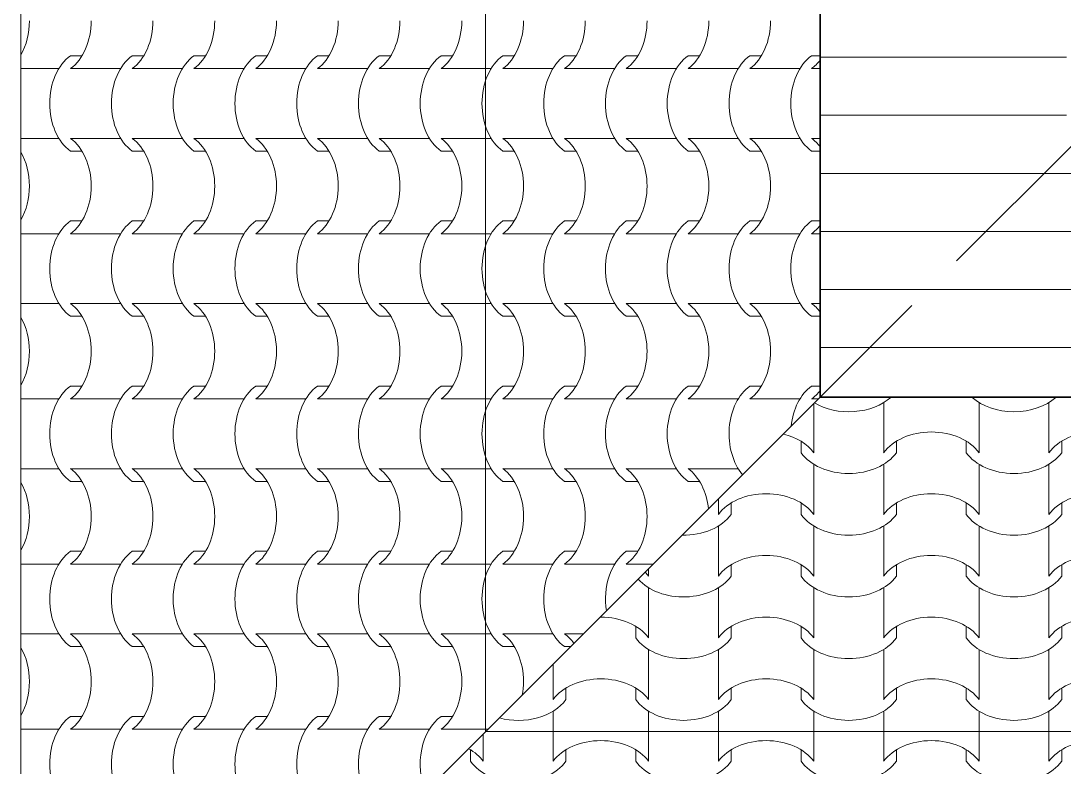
# Model space of a CAD drawing. Header units: millimetres. Extents: x -6000 to 12300, y -11438 to 14364.
# Drawn here: x 1200 to 2996, y -3823 to -2537 of the extents above; entities that cross this region are included whole.
import ezdxf

# ---------------------------------------------------------------- set-up
doc = ezdxf.new("R2010")
doc.units = ezdxf.units.MM
doc.header["$MEASUREMENT"] = 0
doc.linetypes.add('Hidden Line', pattern=[391.222223, 282.222223, -109])
doc.layers.add('Shell - Roof', color=7, linetype='Continuous')
doc.layers.add('Structural - Bearing', color=7, linetype='Continuous')
for name, color, linetype, lineweight, true_color in [('Shell - Roof_Pen_No__172', 7, 'Continuous', 13, 0xbf8080), ('Shell - Roof_Pen_No__92', 7, 'Continuous', 13, 0xbf8080), ('Structural - Bearing_Pen_No__89', 7, 'Continuous', 20, 0x71cebe)]:
    doc.layers.add(name, color=color, linetype=linetype, lineweight=lineweight, true_color=true_color)
doc.layers.add('Shell - Roof_Pen_No__32', color=15, linetype='Continuous', lineweight=35)

# ---------------------------------------------------------------- blocks, each defined once
blk = doc.blocks.new('Slab_1_5', base_point=(5100, -111.4))
at = {"layer": 'Structural - Bearing_Pen_No__89', "linetype": 'Continuous', "flags": 128}
blk.add_lwpolyline([(5100, -111.4), (5100, 3238.6), (11500, 3238.6), (11500, -3761.4), (2000, -3761.4), (2000, -111.4)], close=True, dxfattribs=at)
blk = doc.blocks.new('*X3')
at = {"layer": 'Shell - Roof_Pen_No__92', "linetype": 'Continuous'}
for p, q in [((2564.9, -3196.5), (2564.9, -3237.9)), ((2685.2, -3194.8), (2685.2, -3237.9)), ((2849.4, -3194.8), (2849.4, -3237.9)), ((2969.6, -3194.8), (2969.6, -3237.9)), ((2564.9, -3237.9), (2564.9, -3281)), ((2685.2, -3237.9), (2685.2, -3281)), ((2849.4, -3237.9), (2849.4, -3281)), ((2969.6, -3237.9), (2969.6, -3281)), ((2542.9, -3261.2), (2542.9, -3281)), ((2707.2, -3261.2), (2707.2, -3281)), ((2827.4, -3261.2), (2827.4, -3281)), ((2991.6, -3261.2), (2991.6, -3281)), ((2564.9, -3301.1), (2564.9, -3344.2)), ((2685.2, -3301.1), (2685.2, -3344.2)), ((2849.4, -3301.1), (2849.4, -3344.2)), ((2969.6, -3301.1), (2969.6, -3344.2)), ((2564.9, -3344.2), (2564.9, -3387.3)), ((2685.2, -3344.2), (2685.2, -3387.3)), ((2849.4, -3344.2), (2849.4, -3387.3)), ((2969.6, -3344.2), (2969.6, -3387.3)), ((2400.7, -3360.7), (2400.7, -3387.3)), ((2422.7, -3367.5), (2422.7, -3387.3)), ((2542.9, -3367.5), (2542.9, -3387.3)), ((2707.2, -3367.5), (2707.2, -3387.3)), ((2827.4, -3367.5), (2827.4, -3387.3)), ((2991.6, -3367.5), (2991.6, -3387.3)), ((2400.7, -3407.4), (2400.7, -3450.5)), ((2564.9, -3407.4), (2564.9, -3450.5)), ((2685.2, -3407.4), (2685.2, -3450.5)), ((2849.4, -3407.4), (2849.4, -3450.5)), ((2969.6, -3407.4), (2969.6, -3450.5)), ((2400.7, -3450.5), (2400.7, -3493.6)), ((2564.9, -3450.5), (2564.9, -3493.6)), ((2685.2, -3450.5), (2685.2, -3493.6)), ((2849.4, -3450.5), (2849.4, -3493.6)), ((2969.6, -3450.5), (2969.6, -3493.6)), ((2280.4, -3480.9), (2280.4, -3493.6)), ((2422.7, -3473.8), (2422.7, -3493.6)), ((2542.9, -3473.8), (2542.9, -3493.6)), ((2707.2, -3473.8), (2707.2, -3493.6)), ((2827.4, -3473.8), (2827.4, -3493.6)), ((2991.6, -3473.8), (2991.6, -3493.6)), ((2280.4, -3513.7), (2280.4, -3556.8)), ((2400.7, -3513.7), (2400.7, -3556.8)), ((2564.9, -3513.7), (2564.9, -3556.8)), ((2685.2, -3513.7), (2685.2, -3556.8)), ((2849.4, -3513.7), (2849.4, -3556.8)), ((2969.6, -3513.7), (2969.6, -3556.8)), ((2280.4, -3556.8), (2280.4, -3599.9)), ((2400.7, -3556.8), (2400.7, -3599.9)), ((2564.9, -3556.8), (2564.9, -3599.9)), ((2685.2, -3556.8), (2685.2, -3599.9)), ((2849.4, -3556.8), (2849.4, -3599.9)), ((2969.6, -3556.8), (2969.6, -3599.9)), ((2258.4, -3580.1), (2258.4, -3599.9)), ((2422.7, -3580.1), (2422.7, -3599.9)), ((2542.9, -3580.1), (2542.9, -3599.9)), ((2707.2, -3580.1), (2707.2, -3599.9)), ((2827.4, -3580.1), (2827.4, -3599.9)), ((2991.6, -3580.1), (2991.6, -3599.9)), ((2280.4, -3620), (2280.4, -3663.1)), ((2400.7, -3620), (2400.7, -3663.1)), ((2564.9, -3620), (2564.9, -3663.1)), ((2685.2, -3620), (2685.2, -3663.1)), ((2849.4, -3620), (2849.4, -3663.1)), ((2969.6, -3620), (2969.6, -3663.1)), ((2116.2, -3645.2), (2116.2, -3663.1)), ((2116.2, -3663.1), (2116.2, -3706.2)), ((2280.4, -3663.1), (2280.4, -3706.2)), ((2400.7, -3663.1), (2400.7, -3706.2)), ((2564.9, -3663.1), (2564.9, -3706.2)), ((2685.2, -3663.1), (2685.2, -3706.2)), ((2849.4, -3663.1), (2849.4, -3706.2)), ((2969.6, -3663.1), (2969.6, -3706.2)), ((2138.2, -3686.4), (2138.2, -3706.2)), ((2258.4, -3686.4), (2258.4, -3706.2)), ((2422.7, -3686.4), (2422.7, -3706.2)), ((2542.9, -3686.4), (2542.9, -3706.2)), ((2707.2, -3686.4), (2707.2, -3706.2)), ((2827.4, -3686.4), (2827.4, -3706.2)), ((2991.6, -3686.4), (2991.6, -3706.2)), ((2116.2, -3726.3), (2116.2, -3769.4)), ((2280.4, -3726.3), (2280.4, -3769.4)), ((2400.7, -3726.3), (2400.7, -3769.4)), ((2564.9, -3726.3), (2564.9, -3769.4)), ((2685.2, -3726.3), (2685.2, -3769.4)), ((2849.4, -3726.3), (2849.4, -3769.4)), ((2969.6, -3726.3), (2969.6, -3769.4)), ((1996, -3765.4), (1996, -3769.4)), ((1996, -3769.4), (1996, -3812.5)), ((2116.2, -3769.4), (2116.2, -3812.5)), ((2280.4, -3769.4), (2280.4, -3812.5)), ((2400.7, -3769.4), (2400.7, -3812.5)), ((2564.9, -3769.4), (2564.9, -3812.5)), ((2685.2, -3769.4), (2685.2, -3812.5)), ((2849.4, -3769.4), (2849.4, -3812.5)), ((2969.6, -3769.4), (2969.6, -3812.5)), ((1974, -3792.7), (1974, -3812.5)), ((2138.2, -3792.7), (2138.2, -3812.5)), ((2258.4, -3792.7), (2258.4, -3812.5)), ((2422.7, -3792.7), (2422.7, -3812.5)), ((2542.9, -3792.7), (2542.9, -3812.5)), ((2707.2, -3792.7), (2707.2, -3812.5)), ((2827.4, -3792.7), (2827.4, -3812.5)), ((2991.6, -3792.7), (2991.6, -3812.5))]:
    blk.add_line(p, q, dxfattribs=at)
for centre, major_axis, start_param, end_param in [((2625, -3145.5), (91.9, 0), 4.015642, 5.617129), ((2909.5, -3145.5), (91.9, 0), 3.807649, 5.617129), ((2482.5, -3310.7), (92.5, 0), 0.471039, 1.240048), ((2767.6, -3310.7), (92.5, 0), 1.573772, 2.670554), ((2767, -3310.7), (92.5, 0), 0.471039, 1.56782), ((3052, -3310.7), (92.5, 0), 1.573772, 2.670554), ((2625, -3251.8), (91.9, 0), 3.607672, 5.817106), ((2909.5, -3251.8), (91.9, 0), 3.607672, 5.817106), ((2483.1, -3417), (92.5, 0), 1.573772, 2.670554), ((2482.5, -3417), (92.5, 0), 0.471039, 1.56782), ((2767.6, -3417), (92.5, 0), 1.573772, 2.670554), ((2767, -3417), (92.5, 0), 0.471039, 1.56782), ((3052, -3417), (92.5, 0), 1.573772, 2.670554), ((2340.6, -3358.1), (91.9, 0), 4.68791, 5.817106), ((2625, -3358.1), (91.9, 0), 3.607672, 5.817106), ((2909.5, -3358.1), (91.9, 0), 3.607672, 5.817106), ((2483.1, -3523.3), (92.5, 0), 1.573772, 2.670554), ((2482.5, -3523.3), (92.5, 0), 0.471039, 1.56782), ((2767.6, -3523.3), (92.5, 0), 1.573772, 2.670554), ((2767, -3523.3), (92.5, 0), 0.471039, 1.56782), ((3052, -3523.3), (92.5, 0), 1.573772, 2.670554), ((2340.6, -3464.4), (91.9, 0), 3.699542, 5.817106), ((2198, -3523.3), (92.5, 0), 0.471039, 0.593747), ((2625, -3464.4), (91.9, 0), 3.607672, 5.817106), ((2909.5, -3464.4), (91.9, 0), 3.607672, 5.817106), ((2198.6, -3629.6), (92.5, 0), 1.573772, 1.586114), ((2198, -3629.6), (92.5, 0), 0.471039, 1.56782), ((2483.1, -3629.6), (92.5, 0), 1.573772, 2.670554), ((2482.5, -3629.6), (92.5, 0), 0.471039, 1.56782), ((2767.6, -3629.6), (92.5, 0), 1.573772, 2.670554), ((2767, -3629.6), (92.5, 0), 0.471039, 1.56782), ((3052, -3629.6), (92.5, 0), 1.573772, 2.670554), ((2340.6, -3570.7), (91.9, 0), 3.607672, 5.817106), ((2625, -3570.7), (91.9, 0), 3.607672, 5.817106), ((2909.5, -3570.7), (91.9, 0), 3.607672, 5.817106), ((2198.6, -3735.9), (92.5, 0), 1.573772, 2.670554), ((2198, -3735.9), (92.5, 0), 0.471039, 1.56782), ((2483.1, -3735.9), (92.5, 0), 1.573772, 2.670554), ((2482.5, -3735.9), (92.5, 0), 0.471039, 1.56782), ((2767.6, -3735.9), (92.5, 0), 1.573772, 2.670554), ((2767, -3735.9), (92.5, 0), 0.471039, 1.56782), ((3052, -3735.9), (92.5, 0), 1.573772, 2.670554), ((2056.1, -3677), (91.9, 0), 4.351013, 5.817106), ((2340.6, -3677), (91.9, 0), 3.607672, 5.817106), ((2625, -3677), (91.9, 0), 3.607672, 5.817106), ((2909.5, -3677), (91.9, 0), 3.607672, 5.817106), ((2198.6, -3842.2), (92.5, 0), 1.573772, 2.670554), ((2198, -3842.2), (92.5, 0), 0.471039, 1.56782), ((2483.1, -3842.2), (92.5, 0), 1.573772, 2.670554), ((2482.5, -3842.2), (92.5, 0), 0.471039, 1.56782), ((2767.6, -3842.2), (92.5, 0), 1.573772, 2.670554), ((2767, -3842.2), (92.5, 0), 0.471039, 1.56782), ((3052, -3842.2), (92.5, 0), 1.573772, 2.670554), ((1913.6, -3842.2), (92.5, 0), 0.471039, 0.905583), ((2056.1, -3783.3), (91.9, 0), 3.607672, 5.817106), ((2340.6, -3783.3), (91.9, 0), 3.607672, 5.817106), ((2625, -3783.3), (91.9, 0), 3.607672, 5.817106), ((2909.5, -3783.3), (91.9, 0), 3.607672, 5.817106)]:
    blk.add_ellipse(centre, major_axis=major_axis, ratio=0.707107, start_param=start_param, end_param=end_param, dxfattribs=at)
blk = doc.blocks.new('*X4')
at = {"layer": 'Shell - Roof_Pen_No__92', "linetype": 'Continuous'}
for p, q in [((1305.2, -2597.3), (1285.4, -2597.3)), ((1411.5, -2597.3), (1391.7, -2597.3)), ((1517.8, -2597.3), (1498, -2597.3)), ((1624.1, -2597.3), (1604.3, -2597.3)), ((1730.4, -2597.3), (1710.6, -2597.3)), ((1836.7, -2597.3), (1816.9, -2597.3)), ((1943, -2597.3), (1923.2, -2597.3)), ((2049.3, -2597.3), (2029.5, -2597.3)), ((2155.7, -2597.3), (2135.8, -2597.3)), ((2262, -2597.3), (2242.1, -2597.3)), ((2368.3, -2597.3), (2348.4, -2597.3)), ((2474.6, -2597.3), (2454.7, -2597.3)), ((2575.7, -2597.3), (2561, -2597.3)), ((1222.2, -2619.3), (1200, -2619.3)), ((1265.3, -2619.3), (1222.2, -2619.3)), ((1328.5, -2619.3), (1285.4, -2619.3)), ((1371.6, -2619.3), (1328.5, -2619.3)), ((1434.8, -2619.3), (1391.7, -2619.3)), ((1477.9, -2619.3), (1434.8, -2619.3)), ((1541.1, -2619.3), (1498, -2619.3)), ((1584.2, -2619.3), (1541.1, -2619.3)), ((1647.4, -2619.3), (1604.3, -2619.3)), ((1690.5, -2619.3), (1647.4, -2619.3)), ((1753.7, -2619.3), (1710.6, -2619.3)), ((1796.8, -2619.3), (1753.7, -2619.3)), ((1860, -2619.3), (1816.9, -2619.3)), ((1903.1, -2619.3), (1860, -2619.3)), ((1966.3, -2619.3), (1923.2, -2619.3)), ((2009.4, -2619.3), (1966.3, -2619.3)), ((2072.6, -2619.3), (2029.5, -2619.3)), ((2115.8, -2619.3), (2072.6, -2619.3)), ((2178.9, -2619.3), (2135.8, -2619.3)), ((2222.1, -2619.3), (2178.9, -2619.3)), ((2285.2, -2619.3), (2242.1, -2619.3)), ((2328.4, -2619.3), (2285.2, -2619.3)), ((2391.5, -2619.3), (2348.4, -2619.3)), ((2434.7, -2619.3), (2391.5, -2619.3)), ((2497.9, -2619.3), (2454.7, -2619.3)), ((2541, -2619.3), (2497.9, -2619.3)), ((2575.7, -2619.3), (2561, -2619.3)), ((1222.2, -2739.6), (1200, -2739.6)), ((1265.3, -2739.6), (1222.2, -2739.6)), ((1328.5, -2739.6), (1285.4, -2739.6)), ((1371.6, -2739.6), (1328.5, -2739.6)), ((1434.8, -2739.6), (1391.7, -2739.6)), ((1477.9, -2739.6), (1434.8, -2739.6)), ((1541.1, -2739.6), (1498, -2739.6)), ((1584.2, -2739.6), (1541.1, -2739.6)), ((1647.4, -2739.6), (1604.3, -2739.6)), ((1690.5, -2739.6), (1647.4, -2739.6)), ((1753.7, -2739.6), (1710.6, -2739.6)), ((1796.8, -2739.6), (1753.7, -2739.6)), ((1860, -2739.6), (1816.9, -2739.6)), ((1903.1, -2739.6), (1860, -2739.6)), ((1966.3, -2739.6), (1923.2, -2739.6)), ((2009.4, -2739.6), (1966.3, -2739.6)), ((2072.6, -2739.6), (2029.5, -2739.6)), ((2115.8, -2739.6), (2072.6, -2739.6)), ((2178.9, -2739.6), (2135.8, -2739.6)), ((2222.1, -2739.6), (2178.9, -2739.6)), ((2285.2, -2739.6), (2242.1, -2739.6)), ((2328.4, -2739.6), (2285.2, -2739.6)), ((2391.5, -2739.6), (2348.4, -2739.6)), ((2434.7, -2739.6), (2391.5, -2739.6)), ((2497.9, -2739.6), (2454.7, -2739.6)), ((2541, -2739.6), (2497.9, -2739.6)), ((2575.7, -2739.6), (2561, -2739.6)), ((1305.2, -2761.6), (1285.4, -2761.6)), ((1411.5, -2761.6), (1391.7, -2761.6)), ((1517.8, -2761.6), (1498, -2761.6)), ((1624.1, -2761.6), (1604.3, -2761.6)), ((1730.4, -2761.6), (1710.6, -2761.6)), ((1836.7, -2761.6), (1816.9, -2761.6)), ((1943, -2761.6), (1923.2, -2761.6)), ((2049.3, -2761.6), (2029.5, -2761.6)), ((2155.7, -2761.6), (2135.8, -2761.6)), ((2262, -2761.6), (2242.1, -2761.6)), ((2368.3, -2761.6), (2348.4, -2761.6)), ((2474.6, -2761.6), (2454.7, -2761.6)), ((2575.7, -2761.6), (2561, -2761.6)), ((1305.2, -2881.8), (1285.4, -2881.8)), ((1411.5, -2881.8), (1391.7, -2881.8)), ((1517.8, -2881.8), (1498, -2881.8)), ((1624.1, -2881.8), (1604.3, -2881.8)), ((1730.4, -2881.8), (1710.6, -2881.8)), ((1836.7, -2881.8), (1816.9, -2881.8)), ((1943, -2881.8), (1923.2, -2881.8)), ((2049.3, -2881.8), (2029.5, -2881.8)), ((2155.7, -2881.8), (2135.8, -2881.8)), ((2262, -2881.8), (2242.1, -2881.8)), ((2368.3, -2881.8), (2348.4, -2881.8)), ((2474.6, -2881.8), (2454.7, -2881.8)), ((2575.7, -2881.8), (2561, -2881.8)), ((1222.2, -2903.8), (1200, -2903.8)), ((1265.3, -2903.8), (1222.2, -2903.8)), ((1328.5, -2903.8), (1285.4, -2903.8)), ((1371.6, -2903.8), (1328.5, -2903.8)), ((1434.8, -2903.8), (1391.7, -2903.8)), ((1477.9, -2903.8), (1434.8, -2903.8)), ((1541.1, -2903.8), (1498, -2903.8)), ((1584.2, -2903.8), (1541.1, -2903.8)), ((1647.4, -2903.8), (1604.3, -2903.8)), ((1690.5, -2903.8), (1647.4, -2903.8)), ((1753.7, -2903.8), (1710.6, -2903.8)), ((1796.8, -2903.8), (1753.7, -2903.8)), ((1860, -2903.8), (1816.9, -2903.8)), ((1903.1, -2903.8), (1860, -2903.8)), ((1966.3, -2903.8), (1923.2, -2903.8)), ((2009.4, -2903.8), (1966.3, -2903.8)), ((2072.6, -2903.8), (2029.5, -2903.8)), ((2115.8, -2903.8), (2072.6, -2903.8)), ((2178.9, -2903.8), (2135.8, -2903.8)), ((2222.1, -2903.8), (2178.9, -2903.8)), ((2285.2, -2903.8), (2242.1, -2903.8)), ((2328.4, -2903.8), (2285.2, -2903.8)), ((2391.5, -2903.8), (2348.4, -2903.8)), ((2434.7, -2903.8), (2391.5, -2903.8)), ((2497.9, -2903.8), (2454.7, -2903.8)), ((2541, -2903.8), (2497.9, -2903.8)), ((2575.7, -2903.8), (2561, -2903.8)), ((1222.2, -3024.1), (1200, -3024.1)), ((1265.3, -3024.1), (1222.2, -3024.1)), ((1328.5, -3024.1), (1285.4, -3024.1)), ((1371.6, -3024.1), (1328.5, -3024.1)), ((1434.8, -3024.1), (1391.7, -3024.1)), ((1477.9, -3024.1), (1434.8, -3024.1)), ((1541.1, -3024.1), (1498, -3024.1)), ((1584.2, -3024.1), (1541.1, -3024.1)), ((1647.4, -3024.1), (1604.3, -3024.1)), ((1690.5, -3024.1), (1647.4, -3024.1)), ((1753.7, -3024.1), (1710.6, -3024.1)), ((1796.8, -3024.1), (1753.7, -3024.1)), ((1860, -3024.1), (1816.9, -3024.1)), ((1903.1, -3024.1), (1860, -3024.1)), ((1966.3, -3024.1), (1923.2, -3024.1)), ((2009.4, -3024.1), (1966.3, -3024.1)), ((2072.6, -3024.1), (2029.5, -3024.1)), ((2115.8, -3024.1), (2072.6, -3024.1)), ((2178.9, -3024.1), (2135.8, -3024.1)), ((2222.1, -3024.1), (2178.9, -3024.1)), ((2285.2, -3024.1), (2242.1, -3024.1)), ((2328.4, -3024.1), (2285.2, -3024.1)), ((2391.5, -3024.1), (2348.4, -3024.1)), ((2434.7, -3024.1), (2391.5, -3024.1)), ((2497.9, -3024.1), (2454.7, -3024.1)), ((2541, -3024.1), (2497.9, -3024.1)), ((2575.7, -3024.1), (2561, -3024.1)), ((1305.2, -3046.1), (1285.4, -3046.1)), ((1411.5, -3046.1), (1391.7, -3046.1)), ((1517.8, -3046.1), (1498, -3046.1)), ((1624.1, -3046.1), (1604.3, -3046.1)), ((1730.4, -3046.1), (1710.6, -3046.1)), ((1836.7, -3046.1), (1816.9, -3046.1)), ((1943, -3046.1), (1923.2, -3046.1)), ((2049.3, -3046.1), (2029.5, -3046.1)), ((2155.7, -3046.1), (2135.8, -3046.1)), ((2262, -3046.1), (2242.1, -3046.1)), ((2368.3, -3046.1), (2348.4, -3046.1)), ((2474.6, -3046.1), (2454.7, -3046.1)), ((2575.7, -3046.1), (2561, -3046.1)), ((1305.2, -3166.3), (1285.4, -3166.3)), ((1411.5, -3166.3), (1391.7, -3166.3)), ((1517.8, -3166.3), (1498, -3166.3)), ((1624.1, -3166.3), (1604.3, -3166.3)), ((1730.4, -3166.3), (1710.6, -3166.3)), ((1836.7, -3166.3), (1816.9, -3166.3)), ((1943, -3166.3), (1923.2, -3166.3)), ((2049.3, -3166.3), (2029.5, -3166.3)), ((2155.7, -3166.3), (2135.8, -3166.3)), ((2262, -3166.3), (2242.1, -3166.3)), ((2368.3, -3166.3), (2348.4, -3166.3)), ((2474.6, -3166.3), (2454.7, -3166.3)), ((2575.7, -3166.3), (2561, -3166.3)), ((1222.2, -3188.3), (1200, -3188.3)), ((1265.3, -3188.3), (1222.2, -3188.3)), ((1328.5, -3188.3), (1285.4, -3188.3)), ((1371.6, -3188.3), (1328.5, -3188.3)), ((1434.8, -3188.3), (1391.7, -3188.3)), ((1477.9, -3188.3), (1434.8, -3188.3)), ((1541.1, -3188.3), (1498, -3188.3)), ((1584.2, -3188.3), (1541.1, -3188.3)), ((1647.4, -3188.3), (1604.3, -3188.3)), ((1690.5, -3188.3), (1647.4, -3188.3)), ((1753.7, -3188.3), (1710.6, -3188.3)), ((1796.8, -3188.3), (1753.7, -3188.3)), ((1860, -3188.3), (1816.9, -3188.3)), ((1903.1, -3188.3), (1860, -3188.3)), ((1966.3, -3188.3), (1923.2, -3188.3)), ((2009.4, -3188.3), (1966.3, -3188.3)), ((2072.6, -3188.3), (2029.5, -3188.3)), ((2115.8, -3188.3), (2072.6, -3188.3)), ((2178.9, -3188.3), (2135.8, -3188.3)), ((2222.1, -3188.3), (2178.9, -3188.3)), ((2285.2, -3188.3), (2242.1, -3188.3)), ((2328.4, -3188.3), (2285.2, -3188.3)), ((2391.5, -3188.3), (2348.4, -3188.3)), ((2434.7, -3188.3), (2391.5, -3188.3)), ((2497.9, -3188.3), (2454.7, -3188.3)), ((2541, -3188.3), (2497.9, -3188.3)), ((2573.1, -3188.3), (2561, -3188.3)), ((1222.2, -3308.5), (1200, -3308.5)), ((1265.3, -3308.5), (1222.2, -3308.5)), ((1328.5, -3308.5), (1285.4, -3308.5)), ((1371.6, -3308.5), (1328.5, -3308.5)), ((1434.8, -3308.5), (1391.7, -3308.5)), ((1477.9, -3308.5), (1434.8, -3308.5)), ((1541.1, -3308.5), (1498, -3308.5)), ((1584.2, -3308.5), (1541.1, -3308.5)), ((1647.4, -3308.5), (1604.3, -3308.5)), ((1690.5, -3308.5), (1647.4, -3308.5)), ((1753.7, -3308.5), (1710.6, -3308.5)), ((1796.8, -3308.5), (1753.7, -3308.5)), ((1860, -3308.5), (1816.9, -3308.5)), ((1903.1, -3308.5), (1860, -3308.5)), ((1966.3, -3308.5), (1923.2, -3308.5)), ((2009.4, -3308.5), (1966.3, -3308.5)), ((2072.6, -3308.5), (2029.5, -3308.5)), ((2115.8, -3308.5), (2072.6, -3308.5)), ((2178.9, -3308.5), (2135.8, -3308.5)), ((2222.1, -3308.5), (2178.9, -3308.5)), ((2285.2, -3308.5), (2242.1, -3308.5)), ((2328.4, -3308.5), (2285.2, -3308.5)), ((2391.5, -3308.5), (2348.4, -3308.5)), ((2434.7, -3308.5), (2391.5, -3308.5)), ((1305.2, -3330.5), (1285.4, -3330.5)), ((1411.5, -3330.5), (1391.7, -3330.5)), ((1517.8, -3330.5), (1498, -3330.5)), ((1624.1, -3330.5), (1604.3, -3330.5)), ((1730.4, -3330.5), (1710.6, -3330.5)), ((1836.7, -3330.5), (1816.9, -3330.5)), ((1943, -3330.5), (1923.2, -3330.5)), ((2049.3, -3330.5), (2029.5, -3330.5)), ((2155.7, -3330.5), (2135.8, -3330.5)), ((2262, -3330.5), (2242.1, -3330.5)), ((2368.3, -3330.5), (2348.4, -3330.5)), ((1305.2, -3450.8), (1285.4, -3450.8)), ((1411.5, -3450.8), (1391.7, -3450.8)), ((1517.8, -3450.8), (1498, -3450.8)), ((1624.1, -3450.8), (1604.3, -3450.8)), ((1730.4, -3450.8), (1710.6, -3450.8)), ((1836.7, -3450.8), (1816.9, -3450.8)), ((1943, -3450.8), (1923.2, -3450.8)), ((2049.3, -3450.8), (2029.5, -3450.8)), ((2155.7, -3450.8), (2135.8, -3450.8)), ((2262, -3450.8), (2242.1, -3450.8)), ((1222.2, -3472.8), (1200, -3472.8)), ((1265.3, -3472.8), (1222.2, -3472.8)), ((1328.5, -3472.8), (1285.4, -3472.8)), ((1371.6, -3472.8), (1328.5, -3472.8)), ((1434.8, -3472.8), (1391.7, -3472.8)), ((1477.9, -3472.8), (1434.8, -3472.8)), ((1541.1, -3472.8), (1498, -3472.8)), ((1584.2, -3472.8), (1541.1, -3472.8)), ((1647.4, -3472.8), (1604.3, -3472.8)), ((1690.5, -3472.8), (1647.4, -3472.8)), ((1753.7, -3472.8), (1710.6, -3472.8)), ((1796.8, -3472.8), (1753.7, -3472.8)), ((1860, -3472.8), (1816.9, -3472.8)), ((1903.1, -3472.8), (1860, -3472.8)), ((1966.3, -3472.8), (1923.2, -3472.8)), ((2009.4, -3472.8), (1966.3, -3472.8)), ((2072.6, -3472.8), (2029.5, -3472.8)), ((2115.8, -3472.8), (2072.6, -3472.8)), ((2178.9, -3472.8), (2135.8, -3472.8)), ((2222.1, -3472.8), (2178.9, -3472.8)), ((2285.2, -3472.8), (2242.1, -3472.8)), ((2288.6, -3472.8), (2285.2, -3472.8)), ((1222.2, -3593), (1200, -3593)), ((1265.3, -3593), (1222.2, -3593)), ((1328.5, -3593), (1285.4, -3593)), ((1371.6, -3593), (1328.5, -3593)), ((1434.8, -3593), (1391.7, -3593)), ((1477.9, -3593), (1434.8, -3593)), ((1541.1, -3593), (1498, -3593)), ((1584.2, -3593), (1541.1, -3593)), ((1647.4, -3593), (1604.3, -3593)), ((1690.5, -3593), (1647.4, -3593)), ((1753.7, -3593), (1710.6, -3593)), ((1796.8, -3593), (1753.7, -3593)), ((1860, -3593), (1816.9, -3593)), ((1903.1, -3593), (1860, -3593)), ((1966.3, -3593), (1923.2, -3593)), ((2009.4, -3593), (1966.3, -3593)), ((2072.6, -3593), (2029.5, -3593)), ((2115.8, -3593), (2072.6, -3593)), ((2168.4, -3593), (2135.8, -3593)), ((1305.2, -3615), (1285.4, -3615)), ((1411.5, -3615), (1391.7, -3615)), ((1517.8, -3615), (1498, -3615)), ((1624.1, -3615), (1604.3, -3615)), ((1730.4, -3615), (1710.6, -3615)), ((1836.7, -3615), (1816.9, -3615)), ((1943, -3615), (1923.2, -3615)), ((2049.3, -3615), (2029.5, -3615)), ((2146.4, -3615), (2135.8, -3615)), ((1305.2, -3735.3), (1285.4, -3735.3)), ((1411.5, -3735.3), (1391.7, -3735.3)), ((1517.8, -3735.3), (1498, -3735.3)), ((1624.1, -3735.3), (1604.3, -3735.3)), ((1730.4, -3735.3), (1710.6, -3735.3)), ((1836.7, -3735.3), (1816.9, -3735.3)), ((1943, -3735.3), (1923.2, -3735.3)), ((1222.2, -3757.3), (1200, -3757.3)), ((1265.3, -3757.3), (1222.2, -3757.3)), ((1328.5, -3757.3), (1285.4, -3757.3)), ((1371.6, -3757.3), (1328.5, -3757.3)), ((1434.8, -3757.3), (1391.7, -3757.3)), ((1477.9, -3757.3), (1434.8, -3757.3)), ((1541.1, -3757.3), (1498, -3757.3)), ((1584.2, -3757.3), (1541.1, -3757.3)), ((1647.4, -3757.3), (1604.3, -3757.3)), ((1690.5, -3757.3), (1647.4, -3757.3)), ((1753.7, -3757.3), (1710.6, -3757.3)), ((1796.8, -3757.3), (1753.7, -3757.3)), ((1860, -3757.3), (1816.9, -3757.3)), ((1903.1, -3757.3), (1860, -3757.3)), ((1966.3, -3757.3), (1923.2, -3757.3)), ((2004.1, -3757.3), (1966.3, -3757.3))]:
    blk.add_line(p, q, dxfattribs=at)
for centre, major_axis, start_param, end_param in [((1149.4, -2536.9), (0, 92.5), 4.025941, 4.709413), ((1255.7, -2536.9), (0, 92.5), 3.612631, 4.709413), ((1362, -2536.9), (0, 92.5), 3.612631, 4.709413), ((1468.3, -2536.9), (0, 92.5), 3.612631, 4.709413), ((1574.6, -2536.9), (0, 92.5), 3.612631, 4.709413), ((1680.9, -2536.9), (0, 92.5), 3.612631, 4.709413), ((1787.2, -2536.9), (0, 92.5), 3.612631, 4.709413), ((1893.6, -2536.9), (0, 92.5), 3.612631, 4.709413), ((1999.9, -2536.9), (0, 92.5), 3.612631, 4.709413), ((2106.2, -2536.9), (0, 92.5), 3.612631, 4.709413), ((2212.5, -2536.9), (0, 92.5), 3.612631, 4.709413), ((2318.8, -2536.9), (0, 92.5), 3.612631, 4.709413), ((2425.1, -2536.9), (0, 92.5), 3.612631, 4.709413), ((1314.6, -2679.5), (0, 91.9), 0.466079, 2.675513), ((1420.9, -2679.5), (0, 91.9), 0.466079, 2.675513), ((1527.2, -2679.5), (0, 91.9), 0.466079, 2.675513), ((1633.5, -2679.5), (0, 91.9), 0.466079, 2.675513), ((1739.8, -2679.5), (0, 91.9), 0.466079, 2.675513), ((1846.1, -2679.5), (0, 91.9), 0.466079, 2.675513), ((1952.4, -2679.5), (0, 91.9), 0.466079, 2.675513), ((2058.7, -2679.5), (0, 91.9), 0.466079, 2.675513), ((2165, -2679.5), (0, 91.9), 0.466079, 2.675513), ((2271.3, -2679.5), (0, 91.9), 0.466079, 2.675513), ((2377.6, -2679.5), (0, 91.9), 0.466079, 2.675513), ((2484, -2679.5), (0, 91.9), 0.466079, 2.675513), ((2590.3, -2679.5), (0, 91.9), 0.466079, 2.675513), ((2531.4, -2536.9), (0, 92.5), 3.612631, 3.887308), ((1255.7, -2822), (0, 92.5), 4.715365, 5.812147), ((1362, -2822), (0, 92.5), 4.715365, 5.812147), ((1468.3, -2822), (0, 92.5), 4.715365, 5.812147), ((1574.6, -2822), (0, 92.5), 4.715365, 5.812147), ((1680.9, -2822), (0, 92.5), 4.715365, 5.812147), ((1787.2, -2822), (0, 92.5), 4.715365, 5.812147), ((1893.6, -2822), (0, 92.5), 4.715365, 5.812147), ((1999.9, -2822), (0, 92.5), 4.715365, 5.812147), ((2106.2, -2822), (0, 92.5), 4.715365, 5.812147), ((2212.5, -2822), (0, 92.5), 4.715365, 5.812147), ((2318.8, -2822), (0, 92.5), 4.715365, 5.812147), ((2425.1, -2822), (0, 92.5), 4.715365, 5.812147), ((2531.4, -2822), (0, 92.5), 5.53747, 5.812147), ((1149.4, -2822), (0, 92.5), 4.715365, 5.398837), ((1149.4, -2821.4), (0, 92.5), 4.025941, 4.709413), ((1255.7, -2821.4), (0, 92.5), 3.612631, 4.709413), ((1362, -2821.4), (0, 92.5), 3.612631, 4.709413), ((1468.3, -2821.4), (0, 92.5), 3.612631, 4.709413), ((1574.6, -2821.4), (0, 92.5), 3.612631, 4.709413), ((1680.9, -2821.4), (0, 92.5), 3.612631, 4.709413), ((1787.2, -2821.4), (0, 92.5), 3.612631, 4.709413), ((1893.6, -2821.4), (0, 92.5), 3.612631, 4.709413), ((1999.9, -2821.4), (0, 92.5), 3.612631, 4.709413), ((2106.2, -2821.4), (0, 92.5), 3.612631, 4.709413), ((2212.5, -2821.4), (0, 92.5), 3.612631, 4.709413), ((2318.8, -2821.4), (0, 92.5), 3.612631, 4.709413), ((2425.1, -2821.4), (0, 92.5), 3.612631, 4.709413), ((1314.6, -2963.9), (0, 91.9), 0.466079, 2.675513), ((1420.9, -2963.9), (0, 91.9), 0.466079, 2.675513), ((1527.2, -2963.9), (0, 91.9), 0.466079, 2.675513), ((1633.5, -2963.9), (0, 91.9), 0.466079, 2.675513), ((1739.8, -2963.9), (0, 91.9), 0.466079, 2.675513), ((1846.1, -2963.9), (0, 91.9), 0.466079, 2.675513), ((1952.4, -2963.9), (0, 91.9), 0.466079, 2.675513), ((2058.7, -2963.9), (0, 91.9), 0.466079, 2.675513), ((2165, -2963.9), (0, 91.9), 0.466079, 2.675513), ((2271.3, -2963.9), (0, 91.9), 0.466079, 2.675513), ((2377.6, -2963.9), (0, 91.9), 0.466079, 2.675513), ((2484, -2963.9), (0, 91.9), 0.466079, 2.675513), ((2590.3, -2963.9), (0, 91.9), 0.466079, 2.675513), ((2531.4, -2821.4), (0, 92.5), 3.612631, 3.887308), ((1255.7, -3106.5), (0, 92.5), 4.715365, 5.812147), ((1362, -3106.5), (0, 92.5), 4.715365, 5.812147), ((1468.3, -3106.5), (0, 92.5), 4.715365, 5.812147), ((1574.6, -3106.5), (0, 92.5), 4.715365, 5.812147), ((1680.9, -3106.5), (0, 92.5), 4.715365, 5.812147), ((1787.2, -3106.5), (0, 92.5), 4.715365, 5.812147), ((1893.6, -3106.5), (0, 92.5), 4.715365, 5.812147), ((1999.9, -3106.5), (0, 92.5), 4.715365, 5.812147), ((2106.2, -3106.5), (0, 92.5), 4.715365, 5.812147), ((2212.5, -3106.5), (0, 92.5), 4.715365, 5.812147), ((2318.8, -3106.5), (0, 92.5), 4.715365, 5.812147), ((2425.1, -3106.5), (0, 92.5), 4.715365, 5.812147), ((2531.4, -3106.5), (0, 92.5), 5.53747, 5.812147), ((1149.4, -3106.5), (0, 92.5), 4.715365, 5.398837), ((1149.4, -3105.9), (0, 92.5), 4.025941, 4.709413), ((1255.7, -3105.9), (0, 92.5), 3.612631, 4.709413), ((1362, -3105.9), (0, 92.5), 3.612631, 4.709413), ((1468.3, -3105.9), (0, 92.5), 3.612631, 4.709413), ((1574.6, -3105.9), (0, 92.5), 3.612631, 4.709413), ((1680.9, -3105.9), (0, 92.5), 3.612631, 4.709413), ((1787.2, -3105.9), (0, 92.5), 3.612631, 4.709413), ((1893.6, -3105.9), (0, 92.5), 3.612631, 4.709413), ((1999.9, -3105.9), (0, 92.5), 3.612631, 4.709413), ((2106.2, -3105.9), (0, 92.5), 3.612631, 4.709413), ((2212.5, -3105.9), (0, 92.5), 3.612631, 4.709413), ((2318.8, -3105.9), (0, 92.5), 3.612631, 4.709413), ((2425.1, -3105.9), (0, 92.5), 3.612631, 4.709413), ((1314.6, -3248.4), (0, 91.9), 0.466079, 2.675513), ((1420.9, -3248.4), (0, 91.9), 0.466079, 2.675513), ((1527.2, -3248.4), (0, 91.9), 0.466079, 2.675513), ((1633.5, -3248.4), (0, 91.9), 0.466079, 2.675513), ((1739.8, -3248.4), (0, 91.9), 0.466079, 2.675513), ((1846.1, -3248.4), (0, 91.9), 0.466079, 2.675513), ((1952.4, -3248.4), (0, 91.9), 0.466079, 2.675513), ((2058.7, -3248.4), (0, 91.9), 0.466079, 2.675513), ((2165, -3248.4), (0, 91.9), 0.466079, 2.675513), ((2271.3, -3248.4), (0, 91.9), 0.466079, 2.675513), ((2377.6, -3248.4), (0, 91.9), 0.466079, 2.675513), ((2484, -3248.4), (0, 91.9), 0.466079, 2.446857), ((2590.3, -3248.4), (0, 91.9), 0.466079, 1.429553), ((2531.4, -3105.9), (0, 92.5), 3.612631, 3.887308), ((1255.7, -3390.9), (0, 92.5), 4.715365, 5.812147), ((1362, -3390.9), (0, 92.5), 4.715365, 5.812147), ((1468.3, -3390.9), (0, 92.5), 4.715365, 5.812147), ((1574.6, -3390.9), (0, 92.5), 4.715365, 5.812147), ((1680.9, -3390.9), (0, 92.5), 4.715365, 5.812147), ((1787.2, -3390.9), (0, 92.5), 4.715365, 5.812147), ((1893.6, -3390.9), (0, 92.5), 4.715365, 5.812147), ((1999.9, -3390.9), (0, 92.5), 4.715365, 5.812147), ((2106.2, -3390.9), (0, 92.5), 4.715365, 5.812147), ((2212.5, -3390.9), (0, 92.5), 4.715365, 5.812147), ((2318.8, -3390.9), (0, 92.5), 4.853998, 5.812147), ((1149.4, -3390.9), (0, 92.5), 4.715365, 5.398837), ((1149.4, -3390.4), (0, 92.5), 4.025941, 4.709413), ((1255.7, -3390.4), (0, 92.5), 3.612631, 4.709413), ((1362, -3390.4), (0, 92.5), 3.612631, 4.709413), ((1468.3, -3390.4), (0, 92.5), 3.612631, 4.709413), ((1574.6, -3390.4), (0, 92.5), 3.612631, 4.709413), ((1680.9, -3390.4), (0, 92.5), 3.612631, 4.709413), ((1787.2, -3390.4), (0, 92.5), 3.612631, 4.709413), ((1893.6, -3390.4), (0, 92.5), 3.612631, 4.709413), ((1999.9, -3390.4), (0, 92.5), 3.612631, 4.709413), ((2106.2, -3390.4), (0, 92.5), 3.612631, 4.709413), ((2212.5, -3390.4), (0, 92.5), 3.612631, 4.709413), ((1314.6, -3532.9), (0, 91.9), 0.466079, 2.675513), ((1420.9, -3532.9), (0, 91.9), 0.466079, 2.675513), ((1527.2, -3532.9), (0, 91.9), 0.466079, 2.675513), ((1633.5, -3532.9), (0, 91.9), 0.466079, 2.675513), ((1739.8, -3532.9), (0, 91.9), 0.466079, 2.675513), ((1846.1, -3532.9), (0, 91.9), 0.466079, 2.675513), ((1952.4, -3532.9), (0, 91.9), 0.466079, 2.675513), ((2058.7, -3532.9), (0, 91.9), 0.466079, 2.675513), ((2165, -3532.9), (0, 91.9), 0.466079, 2.675513), ((2271.3, -3532.9), (0, 91.9), 0.466079, 1.795693), ((1255.7, -3675.4), (0, 92.5), 4.715365, 5.812147), ((1362, -3675.4), (0, 92.5), 4.715365, 5.812147), ((1468.3, -3675.4), (0, 92.5), 4.715365, 5.812147), ((1574.6, -3675.4), (0, 92.5), 4.715365, 5.812147), ((1680.9, -3675.4), (0, 92.5), 4.715365, 5.812147), ((1787.2, -3675.4), (0, 92.5), 4.715365, 5.812147), ((1893.6, -3675.4), (0, 92.5), 4.715365, 5.812147), ((1999.9, -3675.4), (0, 92.5), 4.715365, 5.812147), ((2106.2, -3675.4), (0, 92.5), 5.507136, 5.812147), ((1149.4, -3675.4), (0, 92.5), 4.715365, 5.398837), ((1149.4, -3674.9), (0, 92.5), 4.025941, 4.709413), ((1255.7, -3674.9), (0, 92.5), 3.612631, 4.709413), ((1362, -3674.9), (0, 92.5), 3.612631, 4.709413), ((1468.3, -3674.9), (0, 92.5), 3.612631, 4.709413), ((1574.6, -3674.9), (0, 92.5), 3.612631, 4.709413), ((1680.9, -3674.9), (0, 92.5), 3.612631, 4.709413), ((1787.2, -3674.9), (0, 92.5), 3.612631, 4.709413), ((1893.6, -3674.9), (0, 92.5), 3.612631, 4.709413), ((1999.9, -3674.9), (0, 92.5), 4.456481, 4.709413), ((1314.6, -3817.4), (0, 91.9), 0.466079, 2.675513), ((1420.9, -3817.4), (0, 91.9), 0.466079, 2.675513), ((1527.2, -3817.4), (0, 91.9), 0.466079, 2.675513), ((1633.5, -3817.4), (0, 91.9), 0.466079, 2.675513), ((1739.8, -3817.4), (0, 91.9), 0.466079, 2.675513), ((1846.1, -3817.4), (0, 91.9), 0.466079, 2.675513), ((1952.4, -3817.4), (0, 91.9), 0.466079, 2.111292)]:
    blk.add_ellipse(centre, major_axis=major_axis, ratio=0.707107, start_param=start_param, end_param=end_param, dxfattribs=at)
blk = doc.blocks.new('Roof_1_5', base_point=(1200, -4561.4))
at = {"layer": 'Shell - Roof_Pen_No__172', "linetype": 'Continuous'}
h = blk.add_hatch(dxfattribs=at)
h.set_pattern_fill('Roof_Tile_0005', color=256, style=0, pattern_type=2)
h.set_pattern_definition([(0, (0, 0), (0, 100), [])])
h.paths.add_polyline_path([(2575.7, -3185.6), (10924.3, -3185.6), (10924.3, 2662.9), (2575.7, 2662.9)])
h.paths.add_polyline_path([(3000, -2761.4), (3000, 2238.6), (10500, 2238.6), (10500, -2761.4)], flags=0)
at = {"layer": 'Shell - Roof_Pen_No__32', "linetype": 'Continuous'}
for p in [(2575.7, 2662.9), (10924.3, -3185.6)]:
    blk.add_line(p, (2575.7, -3185.6), dxfattribs=at)
at = {"layer": 'Shell - Roof_Pen_No__92', "linetype": 'Continuous', "flags": 128}
for points in [[(1200, -4561.4), (1200, 4038.6)], [(2575.7, -3185.6), (1200, -4561.4)]]:
    blk.add_lwpolyline(points, dxfattribs=at)
at = {"layer": 'Shell - Roof_Pen_No__92', "linetype": 'Hidden Line', "flags": 128}
blk.add_lwpolyline([(5500, -261.4), (2575.7, -3185.6)], dxfattribs=at)
at = {"layer": 'Shell - Roof', "color": 23, "linetype": 'Continuous', "lineweight": 13, "true_color": 0xbf8080}
for name in ['*X4', '*X3']:
    blk.add_blockref(name, (0, 0), dxfattribs=at)

msp = doc.modelspace()

# ---------------------------------------------------------------- block references
at = {"layer": 'Shell - Roof', "color": 23, "linetype": 'Continuous', "lineweight": 13, "true_color": 0xbf8080}
msp.add_blockref('Roof_1_5', (1200, -4561.4), dxfattribs=at)
at = {"layer": 'Structural - Bearing', "color": 123, "linetype": 'Continuous', "lineweight": 20, "true_color": 0x71cebe}
msp.add_blockref('Slab_1_5', (5100, -111.4), dxfattribs=at)

doc.saveas('drawing.dxf')
